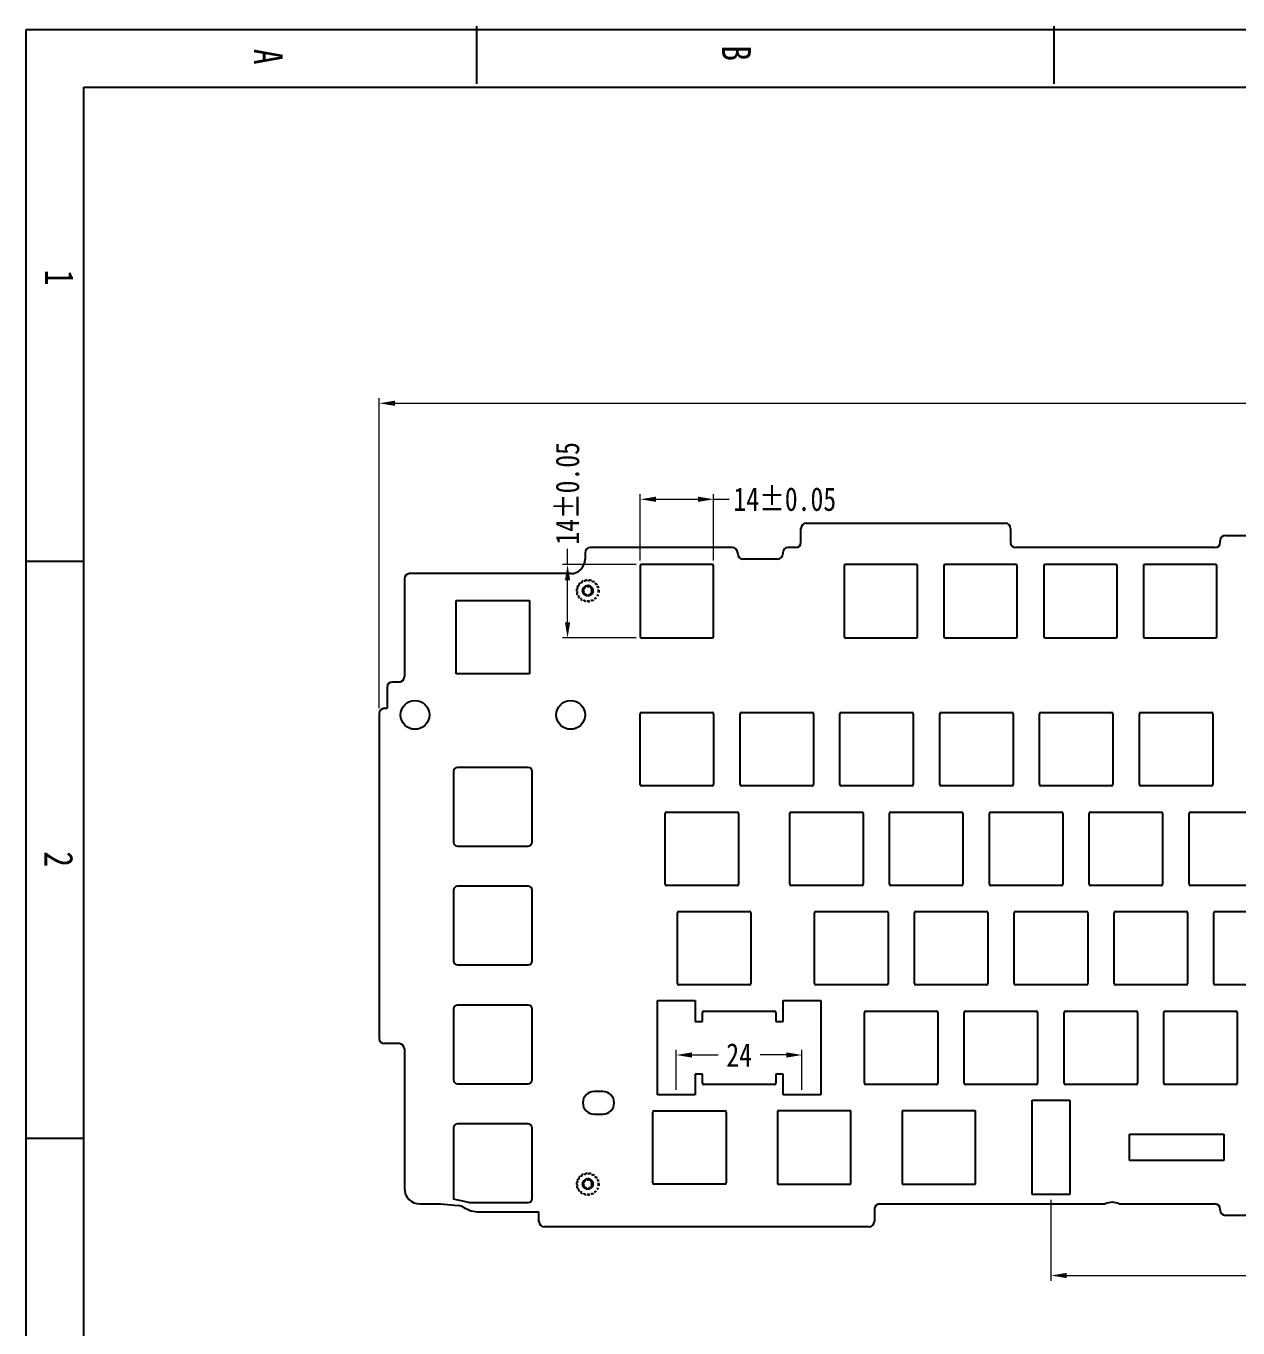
# Model space of a CAD drawing. Header units: inches. Extents: x 74 to 1479, y 13 to 437.
# Drawn here: x 74.1 to 305.4, y 188.1 to 436.5 of the extents above; entities that cross this region are included whole.
import ezdxf

# ---------------------------------------------------------------- set-up
doc = ezdxf.new("R2010")
doc.units = ezdxf.units.IN
doc.header["$LTSCALE"] = 1.21
doc.header["$MEASUREMENT"] = 0
doc.header["$PDMODE"] = 3
doc.header["$PDSIZE"] = 0.3125
doc.linetypes.add('HIDDEN', pattern=[0.2, 0.1, -0.1])
doc.layers.get('0').update_dxf_attribs({"linetype": 'CONTINUOUS'})
doc.layers.get('Defpoints').update_dxf_attribs({"linetype": 'CONTINUOUS'})
doc.layers.add('DEFAULT_2', color=8, linetype='HIDDEN')
doc.styles.get("Standard").update_dxf_attribs({"font": 'txt', "width": 0.8})
doc.dimstyles.new('YanXiu', dxfattribs={"dimscale": 1.5, "dimtxt": 3, "dimasz": 2, "dimexe": 0.66, "dimexo": 0.66, "dimgap": 0.66, "dimtad": 0, "dimdsep": 46, "dimtxsty": 'STANDARD', "dimcen": 0, "dimclrd": 3, "dimclre": 6, "dimclrt": 3, "dimazin": 2, "dimtm": 1e-09, "dimtfac": 1, "dimtofl": 0, "dimtmove": 0, "dimatfit": 3, "dimfxl": 1, "dimlwd": 5, "dimlwe": 5, "dimarcsym": 0})

# ---------------------------------------------------------------- blocks, each defined once
blk = doc.blocks.new('*D3')
at = {"color": 6, "lineweight": 5}
for p, q in [((141.55, 306.31), (141.55, 365.51)), ((546.5, 306.31), (546.5, 365.51))]:
    blk.add_line(p, q, dxfattribs=at)
at = {"color": 3, "lineweight": 5}
for p, q in [((144.55, 364.52), (327.43, 364.52)), ((543.5, 364.52), (360.61, 364.52))]:
    blk.add_line(p, q, dxfattribs=at)
at = {"color": 3}
for points in [[(144.55, 365.02), (144.55, 364.02), (141.55, 364.52)], [(543.5, 365.02), (543.5, 364.02), (546.5, 364.52)]]:
    blk.add_solid(points, dxfattribs=at)
at = {"layer": 'Defpoints', "color": 0}
for p in [(141.55, 364.52), (141.55, 305.32), (546.5, 305.32)]:
    blk.add_point(p, dxfattribs=at)
at = {"color": 3, "insert": (344.02, 364.52), "char_height": 4.5, "attachment_point": 5}
blk.add_mtext('404.95%%P0.15', dxfattribs=at)
blk = doc.blocks.new('*D5')
at = {"color": 6, "lineweight": 5}
for p, q in [((191.35, 334.53), (191.35, 347.19)), ((205.35, 334.53), (205.35, 347.19))]:
    blk.add_line(p, q, dxfattribs=at)
at = {"color": 3, "lineweight": 5}
for p, q in [((194.35, 346.2), (202.35, 346.2)), ((205.35, 346.2), (208.35, 346.2))]:
    blk.add_line(p, q, dxfattribs=at)
at = {"color": 3}
for points in [[(194.35, 346.7), (194.35, 345.7), (191.35, 346.2)], [(202.35, 346.7), (202.35, 345.7), (205.35, 346.2)]]:
    blk.add_solid(points, dxfattribs=at)
at = {"layer": 'Defpoints', "color": 0}
for p in [(205.35, 346.2), (191.35, 333.54), (205.35, 333.54)]:
    blk.add_point(p, dxfattribs=at)
at = {"color": 3, "insert": (218.94, 346.2), "char_height": 4.5, "attachment_point": 5}
blk.add_mtext('14%%P0.05', dxfattribs=at)
blk = doc.blocks.new('*D6')
at = {"color": 3, "lineweight": 5}
for p, q in [((177.48, 333.74), (177.48, 336.74)), ((177.48, 322.74), (177.48, 330.74))]:
    blk.add_line(p, q, dxfattribs=at)
at = {"color": 6, "lineweight": 5}
for p, q in [((190.56, 333.74), (176.49, 333.74)), ((190.56, 319.74), (176.49, 319.74))]:
    blk.add_line(p, q, dxfattribs=at)
at = {"color": 3}
for points in [[(176.98, 330.74), (177.98, 330.74), (177.48, 333.74)], [(176.98, 322.74), (177.98, 322.74), (177.48, 319.74)]]:
    blk.add_solid(points, dxfattribs=at)
at = {"layer": 'Defpoints', "color": 0}
for p in [(191.55, 333.74), (177.48, 319.74), (191.55, 319.74)]:
    blk.add_point(p, dxfattribs=at)
at = {"color": 3, "insert": (177.48, 347.33), "char_height": 4.5, "attachment_point": 5, "rotation": 90}
blk.add_mtext('14%%P0.05', dxfattribs=at)
blk = doc.blocks.new('*D8')
at = {"color": 6, "lineweight": 5}
for p, q in [((198.22, 233.51), (198.22, 241.14)), ((222.21, 233.51), (222.21, 241.14))]:
    blk.add_line(p, q, dxfattribs=at)
at = {"color": 3, "lineweight": 5}
for p, q in [((201.22, 240.15), (206.23, 240.15)), ((219.21, 240.15), (214.21, 240.15))]:
    blk.add_line(p, q, dxfattribs=at)
at = {"color": 3}
for points in [[(201.22, 240.65), (201.22, 239.65), (198.22, 240.15)], [(219.21, 240.65), (219.21, 239.65), (222.21, 240.15)]]:
    blk.add_solid(points, dxfattribs=at)
at = {"layer": 'Defpoints', "color": 0}
for p in [(222.21, 240.15), (198.22, 232.52), (222.21, 232.52)]:
    blk.add_point(p, dxfattribs=at)
at = {"color": 3, "insert": (210.22, 240.15), "char_height": 4.5, "attachment_point": 5}
blk.add_mtext('24', dxfattribs=at)
blk = doc.blocks.new('*D9')
at = {"color": 6, "lineweight": 5}
for p, q in [((269.73, 212.53), (269.73, 197.08)), ((369.73, 212.53), (369.73, 197.08))]:
    blk.add_line(p, q, dxfattribs=at)
at = {"color": 3, "lineweight": 5}
for p, q in [((272.73, 198.07), (315.14, 198.07)), ((366.73, 198.07), (324.32, 198.07))]:
    blk.add_line(p, q, dxfattribs=at)
at = {"color": 3}
for points in [[(272.73, 198.57), (272.73, 197.57), (269.73, 198.07)], [(366.73, 198.57), (366.73, 197.57), (369.73, 198.07)]]:
    blk.add_solid(points, dxfattribs=at)
at = {"layer": 'Defpoints', "color": 0}
for p in [(269.73, 213.52), (369.73, 213.52), (369.73, 198.07)]:
    blk.add_point(p, dxfattribs=at)
at = {"color": 3, "insert": (319.73, 198.07), "char_height": 4.5, "attachment_point": 5}
blk.add_mtext('100', dxfattribs=at)

msp = doc.modelspace()

# ---------------------------------------------------------------- linework, layer by layer
at = {"color": 7, "linetype": 'Continuous'}
for p, q in [((74.149, 12.755), (74.149, 435.823)), ((74.149, 435.823), (716.895, 435.823)), ((160.197, 425.507), (160.197, 436.513)), ((270.256, 436.513), (270.256, 425.507)), ((85.154, 12.755), (85.154, 424.818)), ((85.154, 424.818), (716.895, 424.818)), ((222.021, 337.987), (222.021, 340.637)), ((223.021, 341.637), (261.021, 341.637)), ((262.021, 340.637), (262.021, 337.987)), ((302.021, 337.987), (302.021, 338.312)), ((303.021, 339.312), (311.721, 339.312)), ((180.828, 335.987), (180.828, 334.759)), ((208.946, 336.987), (181.828, 336.987)), ((209.946, 335.787), (209.946, 335.987)), ((218.546, 335.987), (218.546, 335.787)), ((221.021, 336.987), (219.546, 336.987)), ((301.021, 336.987), (263.021, 336.987)), ((85.154, 334.349), (74.149, 334.349)), ((191.346, 333.493), (191.346, 319.993)), ((205.096, 333.743), (191.596, 333.743)), ((205.346, 319.993), (205.346, 333.493)), ((217.546, 334.787), (210.946, 334.787)), ((230.246, 333.493), (230.246, 319.993)), ((243.996, 333.743), (230.496, 333.743)), ((244.246, 319.993), (244.246, 333.493)), ((249.296, 333.493), (249.296, 319.993)), ((263.046, 333.743), (249.546, 333.743)), ((263.296, 319.993), (263.296, 333.493)), ((268.346, 333.493), (268.346, 319.993)), ((282.096, 333.743), (268.596, 333.743)), ((282.346, 319.993), (282.346, 333.493)), ((287.396, 333.493), (287.396, 319.993)), ((301.146, 333.743), (287.646, 333.743)), ((301.396, 319.993), (301.396, 333.493)), ((146.346, 331.009), (146.346, 312.318)), ((178.078, 332.009), (147.346, 332.009)), ((156.226, 312.903), (156.226, 326.903)), ((156.226, 326.903), (170.226, 326.903)), ((170.226, 326.903), (170.226, 312.903)), ((191.596, 319.743), (205.096, 319.743)), ((230.496, 319.743), (243.996, 319.743)), ((249.546, 319.743), (263.046, 319.743)), ((268.596, 319.743), (282.096, 319.743)), ((287.646, 319.743), (301.146, 319.743)), ((145.346, 311.318), (144.046, 311.318)), ((170.226, 312.903), (156.226, 312.903)), ((143.046, 310.318), (143.046, 306.318)), ((142.546, 306.318), (143.046, 306.318)), ((141.546, 305.318), (141.546, 243.318)), ((191.346, 291.753), (191.346, 305.253)), ((191.596, 305.503), (205.096, 305.503)), ((205.346, 305.253), (205.346, 291.753)), ((210.396, 291.753), (210.396, 305.253)), ((210.646, 305.503), (224.146, 305.503)), ((224.396, 305.253), (224.396, 291.753)), ((229.446, 291.753), (229.446, 305.253)), ((229.696, 305.503), (243.196, 305.503)), ((243.446, 305.253), (243.446, 291.753)), ((248.496, 291.753), (248.496, 305.253)), ((248.746, 305.503), (262.246, 305.503)), ((262.496, 305.253), (262.496, 291.753)), ((267.546, 291.753), (267.546, 305.253)), ((267.796, 305.503), (281.296, 305.503)), ((281.546, 305.253), (281.546, 291.753)), ((286.596, 291.753), (286.596, 305.253)), ((286.846, 305.503), (300.346, 305.503)), ((300.596, 305.253), (300.596, 291.753)), ((155.726, 294.283), (155.726, 280.783)), ((169.976, 295.033), (156.476, 295.033)), ((170.726, 280.783), (170.726, 294.283)), ((205.096, 291.503), (191.596, 291.503)), ((224.146, 291.503), (210.646, 291.503)), ((243.196, 291.503), (229.696, 291.503)), ((262.246, 291.503), (248.746, 291.503)), ((281.296, 291.503), (267.796, 291.503)), ((300.346, 291.503), (286.846, 291.503)), ((196.096, 272.753), (196.096, 286.253)), ((196.346, 286.503), (209.846, 286.503)), ((210.096, 286.253), (210.096, 272.753)), ((219.881, 272.768), (219.881, 286.268)), ((220.131, 286.518), (233.631, 286.518)), ((233.881, 286.268), (233.881, 272.768)), ((238.931, 272.768), (238.931, 286.268)), ((239.181, 286.518), (252.681, 286.518)), ((252.931, 286.268), (252.931, 272.768)), ((257.981, 272.768), (257.981, 286.268)), ((258.231, 286.518), (271.731, 286.518)), ((271.981, 286.268), (271.981, 272.768)), ((277.031, 272.768), (277.031, 286.268)), ((277.281, 286.518), (290.781, 286.518)), ((291.031, 286.268), (291.031, 272.768)), ((296.081, 272.768), (296.081, 286.268)), ((296.331, 286.518), (309.831, 286.518)), ((156.476, 280.033), (169.976, 280.033)), ((155.726, 271.603), (155.726, 258.103)), ((169.976, 272.353), (156.476, 272.353)), ((170.726, 258.103), (170.726, 271.603)), ((209.846, 272.503), (196.346, 272.503)), ((233.631, 272.518), (220.131, 272.518)), ((252.681, 272.518), (239.181, 272.518)), ((271.731, 272.518), (258.231, 272.518)), ((290.781, 272.518), (277.281, 272.518)), ((309.831, 272.518), (296.331, 272.518)), ((198.471, 253.768), (198.471, 267.268)), ((198.721, 267.518), (212.221, 267.518)), ((212.471, 267.268), (212.471, 253.768)), ((224.631, 253.768), (224.631, 267.268)), ((224.881, 267.518), (238.381, 267.518)), ((238.631, 267.268), (238.631, 253.768)), ((243.681, 253.768), (243.681, 267.268)), ((243.931, 267.518), (257.431, 267.518)), ((257.681, 267.268), (257.681, 253.768)), ((262.731, 253.768), (262.731, 267.268)), ((262.981, 267.518), (276.481, 267.518)), ((276.731, 267.268), (276.731, 253.768)), ((281.781, 253.768), (281.781, 267.268)), ((282.031, 267.518), (295.531, 267.518)), ((295.781, 267.268), (295.781, 253.768)), ((300.831, 253.768), (300.831, 267.268)), ((301.081, 267.518), (314.581, 267.518)), ((156.476, 257.353), (169.976, 257.353)), ((212.221, 253.518), (198.721, 253.518)), ((238.381, 253.518), (224.881, 253.518)), ((257.431, 253.518), (243.931, 253.518)), ((276.481, 253.518), (262.981, 253.518)), ((295.531, 253.518), (282.031, 253.518)), ((314.581, 253.518), (301.081, 253.518)), ((155.726, 248.923), (155.726, 235.423)), ((169.976, 249.673), (156.476, 249.673)), ((170.726, 235.423), (170.726, 248.923)), ((194.617, 232.518), (194.617, 250.518)), ((194.617, 250.518), (201.817, 250.518)), ((201.817, 250.518), (201.817, 246.518)), ((203.471, 248.518), (216.971, 248.518)), ((218.614, 246.518), (218.614, 250.518)), ((218.614, 250.518), (225.814, 250.518)), ((225.814, 250.518), (225.814, 232.518)), ((234.381, 248.518), (247.881, 248.518)), ((253.431, 248.518), (266.931, 248.518)), ((272.481, 248.518), (285.981, 248.518)), ((291.531, 248.518), (305.031, 248.518)), ((201.817, 246.518), (203.221, 246.518)), ((203.221, 246.518), (203.221, 248.268)), ((217.221, 248.268), (217.221, 246.518)), ((217.221, 246.518), (218.614, 246.518)), ((234.131, 234.768), (234.131, 248.268)), ((248.131, 248.268), (248.131, 234.768)), ((253.181, 234.768), (253.181, 248.268)), ((267.181, 248.268), (267.181, 234.768)), ((272.231, 234.768), (272.231, 248.268)), ((286.231, 248.268), (286.231, 234.768)), ((291.281, 234.768), (291.281, 248.268)), ((305.281, 248.268), (305.281, 234.768)), ((145.346, 242.318), (142.546, 242.318)), ((146.346, 241.318), (146.346, 214.718)), ((201.817, 236.518), (201.817, 232.518)), ((203.221, 236.518), (201.817, 236.518)), ((203.221, 234.768), (203.221, 236.518)), ((217.221, 236.518), (217.221, 234.768)), ((218.614, 236.518), (217.221, 236.518)), ((218.614, 232.518), (218.614, 236.518)), ((156.476, 234.673), (169.976, 234.673)), ((216.971, 234.518), (203.471, 234.518)), ((247.881, 234.518), (234.381, 234.518)), ((266.931, 234.518), (253.431, 234.518)), ((285.981, 234.518), (272.481, 234.518)), ((305.031, 234.518), (291.531, 234.518)), ((184.236, 233.153), (182.536, 233.153)), ((201.817, 232.518), (194.617, 232.518)), ((225.814, 232.518), (218.614, 232.518)), ((266.126, 213.518), (266.126, 231.518)), ((266.126, 231.518), (273.326, 231.518)), ((273.326, 231.518), (273.326, 213.518)), ((182.536, 228.853), (184.236, 228.853)), ((193.756, 215.768), (193.756, 229.268)), ((194.006, 229.518), (207.506, 229.518)), ((207.756, 229.268), (207.756, 215.768)), ((217.556, 229.518), (217.556, 215.518)), ((231.556, 229.518), (217.556, 229.518)), ((231.556, 215.518), (231.556, 229.518)), ((241.356, 229.518), (241.356, 215.518)), ((255.356, 229.518), (241.356, 229.518)), ((255.356, 215.518), (255.356, 229.518)), ((155.726, 226.243), (155.726, 212.667)), ((169.976, 226.993), (156.476, 226.993)), ((170.726, 212.743), (170.726, 226.243)), ((74.149, 224.289), (85.154, 224.289)), ((284.726, 220.018), (284.726, 225.018)), ((284.726, 225.018), (302.726, 225.018)), ((302.726, 225.018), (302.726, 220.018)), ((302.726, 220.018), (284.726, 220.018)), ((207.506, 215.518), (194.006, 215.518)), ((217.556, 215.518), (231.556, 215.518)), ((241.356, 215.518), (255.356, 215.518)), ((149.346, 211.718), (153.226, 211.718)), ((153.226, 211.718), (156.621, 211.426)), ((158.64, 211.993), (169.976, 211.993)), ((237.021, 211.718), (280.064, 211.718)), ((273.326, 213.518), (266.126, 213.518)), ((282.748, 211.718), (301.021, 211.718)), ((160.628, 210.218), (172.021, 210.218)), ((172.021, 208.368), (172.021, 210.218)), ((236.021, 210.718), (236.021, 208.368)), ((302.021, 210.543), (302.021, 210.718)), ((311.721, 209.543), (303.021, 209.543)), ((235.021, 207.368), (173.021, 207.368))]:
    msp.add_line(p, q, dxfattribs=at)
msp.add_line((158.64, 211.993), (155.726, 212.667))
for centre in [(148.374, 305.05), (178.078, 305.05)]:
    msp.add_circle(centre, 2.75, dxfattribs=at)
for centre, radius, start, end in [((223.021, 340.637), 1, 90, 180), ((261.021, 340.637), 1, 0, 90), ((221.021, 337.987), 1, 270, 0), ((263.021, 337.987), 1, 180, 270), ((301.021, 337.987), 1, 270, 0), ((303.021, 338.312), 1, 90, 180), ((181.828, 335.987), 1, 90, 180), ((208.946, 335.987), 1, 0, 90), ((210.946, 335.787), 1, 180, 270), ((217.546, 335.787), 1, 270, 0), ((219.546, 335.987), 1, 90, 180), ((178.078, 334.759), 2.75, 270, 0), ((191.596, 333.493), 0.25, 90, 180), ((205.096, 333.493), 0.25, 0, 90), ((230.496, 333.493), 0.25, 90, 180), ((243.996, 333.493), 0.25, 0, 90), ((249.546, 333.493), 0.25, 90, 180), ((263.046, 333.493), 0.25, 0, 90), ((268.596, 333.493), 0.25, 90, 180), ((282.096, 333.493), 0.25, 0, 90), ((287.646, 333.493), 0.25, 90, 180), ((301.146, 333.493), 0.25, 0, 90), ((147.346, 331.009), 1, 90, 180), ((191.596, 319.993), 0.25, 180, 270), ((205.096, 319.993), 0.25, 270, 0), ((230.496, 319.993), 0.25, 180, 270), ((243.996, 319.993), 0.25, 270, 0), ((249.546, 319.993), 0.25, 180, 270), ((263.046, 319.993), 0.25, 270, 0), ((268.596, 319.993), 0.25, 180, 270), ((282.096, 319.993), 0.25, 270, 0), ((287.646, 319.993), 0.25, 180, 270), ((301.146, 319.993), 0.25, 270, 0), ((144.046, 310.318), 1, 90, 180), ((145.346, 312.318), 1, 270, 0), ((142.546, 305.318), 1, 90, 180), ((191.596, 305.253), 0.25, 90, 180), ((205.096, 305.253), 0.25, 0, 90), ((210.646, 305.253), 0.25, 90, 180), ((224.146, 305.253), 0.25, 0, 90), ((229.696, 305.253), 0.25, 90, 180), ((243.196, 305.253), 0.25, 0, 90), ((248.746, 305.253), 0.25, 90, 180), ((262.246, 305.253), 0.25, 0, 90), ((267.796, 305.253), 0.25, 90, 180), ((281.296, 305.253), 0.25, 0, 90), ((286.846, 305.253), 0.25, 90, 180), ((300.346, 305.253), 0.25, 0, 90), ((156.476, 294.283), 0.75, 90, 180), ((169.976, 294.283), 0.75, 0, 90), ((191.596, 291.753), 0.25, 180, 270), ((205.096, 291.753), 0.25, 270, 0), ((210.646, 291.753), 0.25, 180, 270), ((224.146, 291.753), 0.25, 270, 0), ((229.696, 291.753), 0.25, 180, 270), ((243.196, 291.753), 0.25, 270, 0), ((248.746, 291.753), 0.25, 180, 270), ((262.246, 291.753), 0.25, 270, 0), ((267.796, 291.753), 0.25, 180, 270), ((281.296, 291.753), 0.25, 270, 0), ((286.846, 291.753), 0.25, 180, 270), ((300.346, 291.753), 0.25, 270, 0), ((196.346, 286.253), 0.25, 90, 180), ((209.846, 286.253), 0.25, 0, 90), ((220.131, 286.268), 0.25, 90, 180), ((233.631, 286.268), 0.25, 0, 90), ((239.181, 286.268), 0.25, 90, 180), ((252.681, 286.268), 0.25, 0, 90), ((258.231, 286.268), 0.25, 90, 180), ((271.731, 286.268), 0.25, 0, 90), ((277.281, 286.268), 0.25, 90, 180), ((290.781, 286.268), 0.25, 0, 90), ((296.331, 286.268), 0.25, 90, 180), ((156.476, 280.783), 0.75, 180, 270), ((169.976, 280.783), 0.75, 270, 0), ((156.476, 271.603), 0.75, 90, 180), ((169.976, 271.603), 0.75, 0, 90), ((196.346, 272.753), 0.25, 180, 270), ((209.846, 272.753), 0.25, 270, 0), ((220.131, 272.768), 0.25, 180, 270), ((233.631, 272.768), 0.25, 270, 0), ((239.181, 272.768), 0.25, 180, 270), ((252.681, 272.768), 0.25, 270, 0), ((258.231, 272.768), 0.25, 180, 270), ((271.731, 272.768), 0.25, 270, 0), ((277.281, 272.768), 0.25, 180, 270), ((290.781, 272.768), 0.25, 270, 0), ((296.331, 272.768), 0.25, 180, 270), ((198.721, 267.268), 0.25, 90, 180), ((212.221, 267.268), 0.25, 0, 90), ((224.881, 267.268), 0.25, 90, 180), ((238.381, 267.268), 0.25, 0, 90), ((243.931, 267.268), 0.25, 90, 180), ((257.431, 267.268), 0.25, 0, 90), ((262.981, 267.268), 0.25, 90, 180), ((276.481, 267.268), 0.25, 0, 90), ((282.031, 267.268), 0.25, 90, 180), ((295.531, 267.268), 0.25, 0, 90), ((301.081, 267.268), 0.25, 90, 180), ((156.476, 258.103), 0.75, 180, 270), ((169.976, 258.103), 0.75, 270, 0), ((198.721, 253.768), 0.25, 180, 270), ((212.221, 253.768), 0.25, 270, 0), ((224.881, 253.768), 0.25, 180, 270), ((238.381, 253.768), 0.25, 270, 0), ((243.931, 253.768), 0.25, 180, 270), ((257.431, 253.768), 0.25, 270, 0), ((262.981, 253.768), 0.25, 180, 270), ((276.481, 253.768), 0.25, 270, 0), ((282.031, 253.768), 0.25, 180, 270), ((295.531, 253.768), 0.25, 270, 0), ((301.081, 253.768), 0.25, 180, 270), ((156.476, 248.923), 0.75, 90, 180), ((169.976, 248.923), 0.75, 0, 90), ((203.471, 248.268), 0.25, 90, 180), ((216.971, 248.268), 0.25, 0, 90), ((234.381, 248.268), 0.25, 90, 180), ((247.881, 248.268), 0.25, 0, 90), ((253.431, 248.268), 0.25, 90, 180), ((266.931, 248.268), 0.25, 0, 90), ((272.481, 248.268), 0.25, 90, 180), ((285.981, 248.268), 0.25, 0, 90), ((291.531, 248.268), 0.25, 90, 180), ((305.031, 248.268), 0.25, 0, 90), ((142.546, 243.318), 1, 180, 270), ((145.346, 241.318), 1, 0, 90), ((156.476, 235.423), 0.75, 180, 270), ((169.976, 235.423), 0.75, 270, 0), ((203.471, 234.768), 0.25, 180, 270), ((216.971, 234.768), 0.25, 270, 0), ((234.381, 234.768), 0.25, 180, 270), ((247.881, 234.768), 0.25, 270, 0), ((253.431, 234.768), 0.25, 180, 270), ((266.931, 234.768), 0.25, 270, 0), ((272.481, 234.768), 0.25, 180, 270), ((285.981, 234.768), 0.25, 270, 0), ((291.531, 234.768), 0.25, 180, 270), ((305.031, 234.768), 0.25, 270, 0), ((182.536, 231.003), 2.15, 90, 270), ((184.236, 231.003), 2.15, 270, 90), ((194.006, 229.268), 0.25, 90, 180), ((207.506, 229.268), 0.25, 0, 90), ((156.476, 226.243), 0.75, 90, 180), ((169.976, 226.243), 0.75, 0, 90), ((149.346, 214.718), 3, 180, 270), ((194.006, 215.768), 0.25, 180, 270), ((207.506, 215.768), 0.25, 270, 0), ((156.416, 209.035), 2.4, 57.77508, 85.08641), ((169.976, 212.743), 0.75, 270, 0), ((237.021, 210.718), 1, 90, 180), ((281.406, 209.035), 3, 63.42696, 116.57304), ((301.021, 210.718), 1, 0, 90), ((160.628, 215.718), 5.5, 237.77508, 270), ((303.021, 210.543), 1, 180, 270), ((173.021, 208.368), 1, 180, 270), ((235.021, 208.368), 1, 270, 0)]:
    msp.add_arc(centre, radius, start, end, dxfattribs=at)
at = {"layer": 'DEFAULT_2', "color": 2, "linetype": 'HIDDEN', "ltscale": 3}
for p, q in [((181.346, 329.727), (181.346, 329.543)), ((181.746, 329.642), (181.671, 329.474)), ((181.94, 329.279), (181.992, 329.326)), ((182.076, 329.402), (181.992, 329.326)), ((181.346, 216.502), (181.346, 216.318)), ((181.746, 216.417), (181.671, 216.249)), ((182.076, 216.177), (181.992, 216.101)), ((181.94, 216.054), (181.992, 216.101))]:
    msp.add_line(p, q, dxfattribs=at)
for centre, radius in [((181.346, 328.743), 2.1), ((181.346, 328.743), 2), ((181.346, 328.743), 0.8), ((181.346, 215.518), 2.1), ((181.346, 215.518), 2), ((181.346, 215.518), 0.8)]:
    msp.add_circle(centre, radius, dxfattribs=at)
for centre, radius, start, end in [((181.346, 328.743), 0.8, 14.02007, 349.76183), ((181.272, 328.72), 0.962, 95.66915, 121.56585), ((181.269, 328.742), 0.94, 80.139, 95.58859), ((181.346, 328.743), 0.8, 349.76183, 14.02007), ((181.346, 215.518), 0.8, 14.02007, 349.76183), ((181.272, 215.495), 0.962, 95.66915, 121.56585), ((181.269, 215.517), 0.94, 80.139, 95.58859), ((181.346, 215.518), 0.8, 349.76183, 14.02007)]:
    msp.add_arc(centre, radius, start, end, dxfattribs=at)
for points, knots in [([(180.768, 329.539), (180.933, 329.659), (181.354, 329.796), (181.975, 329.586), (182.352, 329.049), (182.337, 328.392), (181.936, 327.873), (181.305, 327.693), (180.689, 327.922), (180.33, 328.471), (180.366, 329.127), (180.784, 329.633), (181.421, 329.793), (182.029, 329.543), (182.37, 328.982), (182.312, 328.328), (181.878, 327.836), (181.236, 327.697), (180.637, 327.966), (180.314, 328.538), (180.393, 329.19), (180.844, 329.668), (181.49, 329.785), (182.079, 329.497), (182.383, 328.915), (182.283, 328.266), (181.817, 327.803), (181.168, 327.707), (180.588, 328.014), (180.303, 328.606), (180.425, 329.251), (180.906, 329.698), (181.556, 329.775), (181.94, 329.554), (182.076, 329.402)], [0, 0, 0, 0, 0.0312476, 0.0624971, 0.0937489, 0.1250021, 0.1562545, 0.1875048, 0.2187528, 0.25, 0.2812478, 0.3124976, 0.3437497, 0.3750029, 0.4062551, 0.437505, 0.4687528, 0.5, 0.531248, 0.5624981, 0.5937504, 0.6250037, 0.6562556, 0.6875051, 0.7187528, 0.75, 0.7812482, 0.8124987, 0.8437513, 0.8750044, 0.906256, 0.9375053, 0.9687528, 1, 1, 1, 1]), ([(180.536, 329.237), (180.483, 329.127), (180.419, 328.885), (180.472, 328.515), (180.673, 328.198), (180.885, 328.062), (181, 328.022)], [0, 0, 0, 0, 0.2502593, 0.5002707, 0.7502686, 1, 1, 1, 1]), ([(181.746, 329.642), (181.808, 329.614), (181.558, 329.74), (181.277, 329.727), (181.346, 329.727)], [0, 0, 0, 0, 0.4999973, 1, 1, 1, 1]), ([(182.076, 329.402), (182.122, 329.351), (181.945, 329.568), (181.683, 329.67), (181.746, 329.642)], [0, 0, 0, 0, 0.4999973, 1, 1, 1, 1]), ([(182.133, 328.601), (182.179, 328.763), (182.164, 329.124), (181.944, 329.408), (181.809, 329.507)], [0, 0, 0, 0, 0.499586, 1, 1, 1, 1]), ([(180.768, 216.314), (180.933, 216.434), (181.354, 216.571), (181.975, 216.361), (182.352, 215.824), (182.337, 215.167), (181.936, 214.648), (181.305, 214.468), (180.689, 214.697), (180.33, 215.246), (180.366, 215.902), (180.784, 216.408), (181.421, 216.568), (182.029, 216.318), (182.37, 215.757), (182.312, 215.103), (181.878, 214.611), (181.236, 214.472), (180.637, 214.741), (180.314, 215.313), (180.393, 215.965), (180.844, 216.443), (181.49, 216.56), (182.079, 216.272), (182.383, 215.69), (182.283, 215.041), (181.817, 214.578), (181.168, 214.482), (180.588, 214.789), (180.303, 215.381), (180.425, 216.026), (180.906, 216.473), (181.556, 216.55), (181.94, 216.329), (182.076, 216.177)], [0, 0, 0, 0, 0.0312476, 0.0624971, 0.0937489, 0.1250021, 0.1562545, 0.1875048, 0.2187528, 0.25, 0.2812478, 0.3124976, 0.3437497, 0.3750029, 0.4062551, 0.437505, 0.4687528, 0.5, 0.531248, 0.5624981, 0.5937504, 0.6250037, 0.6562556, 0.6875051, 0.7187528, 0.75, 0.7812482, 0.8124987, 0.8437513, 0.8750044, 0.906256, 0.9375053, 0.9687528, 1, 1, 1, 1]), ([(181.746, 216.417), (181.808, 216.389), (181.558, 216.515), (181.277, 216.502), (181.346, 216.502)], [0, 0, 0, 0, 0.4999973, 1, 1, 1, 1]), ([(182.076, 216.177), (182.122, 216.126), (181.945, 216.343), (181.683, 216.445), (181.746, 216.417)], [0, 0, 0, 0, 0.4999973, 1, 1, 1, 1]), ([(182.133, 215.376), (182.179, 215.538), (182.164, 215.899), (181.944, 216.183), (181.809, 216.282)], [0, 0, 0, 0, 0.499586, 1, 1, 1, 1]), ([(180.536, 216.012), (180.483, 215.902), (180.419, 215.66), (180.472, 215.29), (180.673, 214.973), (180.885, 214.837), (181, 214.797)], [0, 0, 0, 0, 0.2502593, 0.5002707, 0.7502686, 1, 1, 1, 1])]:
    msp.add_open_spline(points, degree=3, knots=knots, dxfattribs=at)
for points in [[(180.768, 329.539), (180.672, 329.456), (180.591, 329.351), (180.536, 329.237)], [(181.809, 329.507), (181.698, 329.588), (181.565, 329.644), (181.429, 329.668)], [(180.768, 216.314), (180.672, 216.231), (180.591, 216.126), (180.536, 216.012)], [(181.809, 216.282), (181.698, 216.363), (181.565, 216.419), (181.429, 216.443)]]:
    msp.add_open_spline(points, degree=3, dxfattribs=at)

# ---------------------------------------------------------------- texts
at = {"color": 7, "linetype": 'Continuous', "char_height": 5.503, "width": 5.50297, "attachment_point": 1, "rotation": 270, "line_spacing_factor": 0.9}
for s, insert in [('B', (212.475, 432.845)), ('A', (123.125, 432.155)), ('1', (83.255, 390.017)), ('2', (83.157, 279.019))]:
    msp.add_mtext(s, dxfattribs=dict(at, insert=insert))

# ---------------------------------------------------------------- dimensions: what is measured, and where the dimension line sits
for base, p1, p2, text, picture, middle in [((141.546, 364.517), (546.496, 305.318), (141.546, 305.318), '<>%%P0.15', '*D3', (344.021, 364.517)), ((205.346, 346.198), (191.346, 333.543), (205.346, 333.543), '<>%%P0.05', '*D5', (218.936, 346.198))]:
    dim = msp.add_linear_dim(base=base, p1=p1, p2=p2, text=text, dimstyle='YanXiu')
    dim.commit()
    dim.dimension.update_dxf_attribs({"geometry": picture, "text_midpoint": middle})
dim = msp.add_linear_dim(base=(177.479, 319.743), p1=(191.546, 333.743), p2=(191.546, 319.743), angle=90, text='<>%%P0.05', dimstyle='YanXiu')
dim.commit()
dim.dimension.update_dxf_attribs({"geometry": '*D6', "text_midpoint": (177.479, 347.333), "dimtype": 160})
dim = msp.add_linear_dim(base=(222.214, 240.145), p1=(198.217, 232.518), p2=(222.214, 232.518), dimstyle='YanXiu')
dim.commit()
dim.dimension.update_dxf_attribs({"geometry": '*D8', "text_midpoint": (210.216, 240.145), "dimtype": 160})
dim = msp.add_linear_dim(base=(369.726, 198.069), p1=(269.726, 213.518), p2=(369.726, 213.518), dimstyle='YanXiu')
dim.commit()
dim.dimension.update_dxf_attribs({"geometry": '*D9', "text_midpoint": (319.726, 198.069)})

doc.saveas('drawing.dxf')
